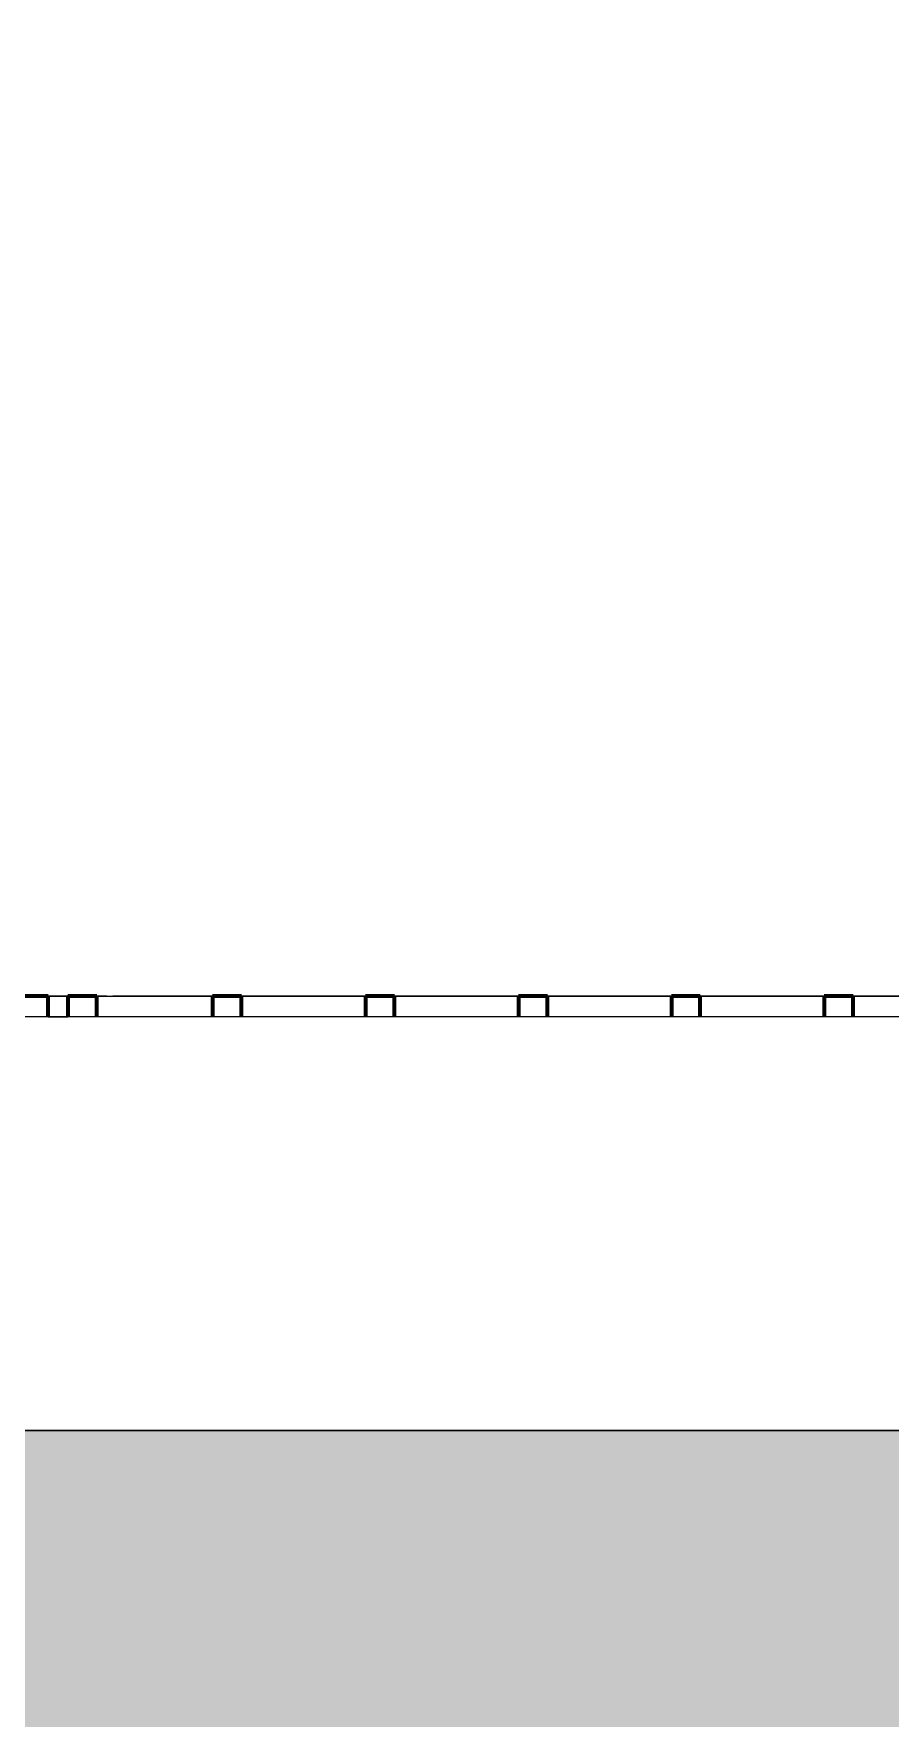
# Model space of a CAD drawing. Header units: millimetres. Extents: x -4391136 to -1798569, y -886572 to -291056.
# Drawn here: x -2112566.2 to -2112358.9, y -394760 to -394352.7 of the extents above; entities that cross this region are included whole.
import ezdxf

# ---------------------------------------------------------------- set-up
doc = ezdxf.new("R2010")
doc.units = ezdxf.units.MM
doc.set_wipeout_variables(frame=1)
for name, color, linetype in [('000 - CONCRETE_COL_CUT_COLOR_1', 7, 'Continuous'), ('000 - CONCRETE_COL_CUT_COLOR_5', 7, 'Continuous'), ('000 - CONCRETE_COL_HATCH_', 7, 'Continuous'), ('000 - CONCRETE_COL_WIPEOUT_', 7, 'Continuous'), ('000 - CONCRETE_WALL_MAIN_COLOR_1', 7, 'Continuous')]:
    doc.layers.add(name, color=color, linetype=linetype)

# ---------------------------------------------------------------- blocks, each defined once
blk = doc.blocks.new('DPA_GM-Manhole Cover Type 2 - 800x800-V114-ENTRANCE 2 - ENLARGE ELEVATION 2')
at = {"layer": '000 - CONCRETE_WALL_MAIN_COLOR_1', "color": 7}
for p, q in [((-495047.09, 101240), (-495051.88, 101240)), ((-495051.88, 101240), (-495047.09, 101240))]:
    blk.add_line(p, q, dxfattribs=at)
blk = doc.blocks.new('DPA_Drainage Gutter_Landscape PP17_REV B - DPA_Drainage Gutter_Landscape PP17_REV B-36085769-ENTRANCE 2 - ENLARGE ELEVATION 2')
at = {"layer": '000 - CONCRETE_WALL_MAIN_COLOR_1', "color": 7}
for p, q in [((-495041.05, 101245), (-495528.95, 101245)), ((-495528.95, 101245), (-495037.67, 101245)), ((-495075.89, 101245), (-495047.89, 101245)), ((-495046.41, 101245), (-495074.41, 101245)), ((-495074.35, 101245), (-495046.35, 101245)), ((-495044.87, 101245), (-495072.87, 101245)), ((-495047.89, 101245), (-495046.41, 101245)), ((-495046.35, 101245), (-495044.87, 101245)), ((-495037.67, 101245), (-495041.05, 101245)), ((-494441.29, 101245), (-495036.26, 101245)), ((-495036.26, 101245), (-495032.89, 101245)), ((-495032.89, 101245), (-494437.91, 101245)), ((-495027.63, 101245), (-495029.11, 101245)), ((-495029.11, 101245), (-495001.11, 101245)), ((-494999.63, 101245), (-495027.63, 101245)), ((-495026.09, 101245), (-495027.57, 101245)), ((-495027.57, 101245), (-494999.57, 101245)), ((-494998.09, 101245), (-495026.09, 101245)), ((-495001.11, 101245), (-494999.63, 101245)), ((-494999.57, 101245), (-494998.09, 101245)), ((-494992.63, 101245), (-494994.11, 101245)), ((-494994.11, 101245), (-494964.11, 101245)), ((-494962.63, 101245), (-494992.63, 101245)), ((-494991.09, 101245), (-494992.57, 101245)), ((-494962.57, 101245), (-494992.57, 101245)), ((-494961.09, 101245), (-494991.09, 101245)), ((-494964.11, 101245), (-494962.63, 101245)), ((-494961.09, 101245), (-494962.57, 101245)), ((-494955.63, 101245), (-494957.11, 101245)), ((-494957.11, 101245), (-494927.11, 101245)), ((-494925.63, 101245), (-494955.63, 101245)), ((-494954.09, 101245), (-494955.57, 101245)), ((-494955.57, 101245), (-494925.57, 101245)), ((-494954.09, 101245), (-494924.09, 101245)), ((-494927.11, 101245), (-494925.63, 101245)), ((-494924.09, 101245), (-494925.57, 101245)), ((-494918.63, 101245), (-494920.11, 101245)), ((-494920.11, 101245), (-494890.11, 101245)), ((-494888.63, 101245), (-494918.63, 101245)), ((-494917.09, 101245), (-494918.57, 101245)), ((-494888.57, 101245), (-494918.57, 101245)), ((-494887.09, 101245), (-494917.09, 101245)), ((-494890.11, 101245), (-494888.63, 101245)), ((-494887.09, 101245), (-494888.57, 101245)), ((-494881.63, 101245), (-494883.11, 101245)), ((-494883.11, 101245), (-494853.11, 101245)), ((-494851.63, 101245), (-494881.63, 101245)), ((-494880.1, 101245), (-494881.57, 101245)), ((-494881.57, 101245), (-494851.57, 101245)), ((-494880.1, 101245), (-494850.1, 101245)), ((-494853.11, 101245), (-494851.63, 101245)), ((-494850.1, 101245), (-494851.57, 101245))]:
    blk.add_line(p, q, dxfattribs=at)
blk = doc.blocks.new('DPA_Drainage Gutter_Landscape PP17_REV B - DPA_Drainage Gutter_Landscape PP17_REV B-V127-ENTRANCE 2 - ENLARGE ELEVATION 2')
at = {"layer": '000 - CONCRETE_WALL_MAIN_COLOR_1', "color": 7, "lineweight": 70}
for p, q in [((-495051.88, 101245), (-495058.88, 101245)), ((-495051.88, 101240), (-495051.88, 101245)), ((-495040.09, 101245), (-495047.09, 101245)), ((-495047.09, 101245), (-495047.09, 101240)), ((-495040.09, 101240), (-495040.09, 101245)), ((-495005.09, 101245), (-495012.09, 101245)), ((-495012.09, 101245), (-495012.09, 101240)), ((-495005.09, 101240), (-495005.09, 101245)), ((-494968.09, 101245), (-494975.09, 101245)), ((-494975.09, 101245), (-494975.09, 101240)), ((-494968.09, 101240), (-494968.09, 101245)), ((-494931.09, 101245), (-494938.09, 101245)), ((-494938.09, 101245), (-494938.09, 101240)), ((-494931.09, 101240), (-494931.09, 101245)), ((-494894.09, 101245), (-494901.09, 101245)), ((-494901.09, 101245), (-494901.09, 101240)), ((-494894.09, 101240), (-494894.09, 101245)), ((-494857.09, 101245), (-494864.09, 101245)), ((-494864.09, 101245), (-494864.09, 101240)), ((-494857.09, 101240), (-494857.09, 101245))]:
    blk.add_line(p, q, dxfattribs=at)
at = {"layer": '000 - CONCRETE_WALL_MAIN_COLOR_1', "color": 7}
for p, q in [((-495040.09, 101245), (-495012.09, 101245)), ((-495040.09, 101245), (-495012.09, 101245)), ((-495040.09, 101240), (-495040.09, 101245)), ((-495040.09, 101240), (-495040.09, 101245)), ((-495012.09, 101245), (-495012.09, 101240)), ((-495012.09, 101245), (-495012.09, 101240)), ((-495005.09, 101245), (-494975.09, 101245)), ((-495005.09, 101245), (-494975.09, 101245)), ((-495005.09, 101240), (-495005.09, 101245)), ((-495005.09, 101245), (-495005.09, 101240)), ((-494975.09, 101245), (-494975.09, 101240)), ((-494975.09, 101245), (-494975.09, 101240)), ((-494968.09, 101245), (-494938.09, 101245)), ((-494938.09, 101245), (-494968.09, 101245)), ((-494968.09, 101245), (-494968.09, 101240)), ((-494968.09, 101240), (-494968.09, 101245)), ((-494938.09, 101245), (-494938.09, 101240)), ((-494938.09, 101245), (-494938.09, 101240)), ((-494931.09, 101245), (-494901.09, 101245)), ((-494931.09, 101245), (-494901.09, 101245)), ((-494931.09, 101240), (-494931.09, 101245)), ((-494931.09, 101245), (-494931.09, 101240)), ((-494901.09, 101245), (-494901.09, 101240)), ((-494901.09, 101245), (-494901.09, 101240)), ((-494894.09, 101245), (-494864.09, 101245)), ((-494864.09, 101245), (-494894.09, 101245)), ((-494894.09, 101245), (-494894.09, 101240)), ((-494894.09, 101240), (-494894.09, 101245)), ((-494864.09, 101245), (-494864.09, 101240)), ((-494864.09, 101245), (-494864.09, 101240)), ((-494857.09, 101245), (-494827.09, 101245)), ((-494857.09, 101245), (-494827.09, 101245)), ((-494857.09, 101240), (-494857.09, 101245)), ((-494857.09, 101245), (-494857.09, 101240)), ((-495012.09, 101240), (-495040.09, 101240)), ((-494975.09, 101240), (-495005.09, 101240)), ((-494938.09, 101240), (-494968.09, 101240)), ((-494901.09, 101240), (-494931.09, 101240)), ((-494864.09, 101240), (-494894.09, 101240)), ((-494827.09, 101240), (-494857.09, 101240))]:
    blk.add_line(p, q, dxfattribs=at)
blk = doc.blocks.new('*U1434')
at = {"layer": '000 - CONCRETE_COL_HATCH_'}
h = blk.add_hatch(dxfattribs=at)
h.set_pattern_fill('AR-CONC', scale=0.04)
h.set_pattern_definition([(50, (-342476.865, -850394.2085), (7.28738676, -0.63756342), [0.762, -8.382]), (355, (-342476.865, -850394.2085), (-1.40973686, 7.64227381), [0.6096, -6.705623367]), (100.4514447, (-342476.258, -850394.2616), (5.877649884, 7.004710076), [0.64760035, -7.123609784]), (46.1842, (-342476.865, -850392.1765), (10.84316164, -1.68169312), [1.143, -12.573]), (96.6355576, (-342475.962, -850392.317), (9.49616536, 9.89704498), [0.97140093, -10.68542433]), (351.1841512, (-342476.865, -850392.176), (9.49616536, 9.89704498), [0.91439868, -10.05838928]), (21, (-342475.849, -850392.6845), (6.06457565, -4.090607927), [0.762, -8.382]), (326, (-342475.849, -850392.6845), (2.472081134, 7.367518645), [0.6096, -6.7056]), (71.451445, (-342475.344, -850393.025), (8.53665677, 3.276910755), [0.64760035, -7.123597504]), (37.5, (-342476.8652, -850394.2085), (0.12354413, 3.382201555), [0, -6.62432, 0, -6.8072, 0, -6.731]), (7.5, (-342476.8652, -850394.2085), (2.6727865, 4.007222993), [0, -3.88112, 0, -6.47192, 0, -2.5654]), (327.5, (-342479.131, -850394.2085), (5.423623807, -0.22914976), [0, -2.54, 0, -7.9248, 0, -10.5156]), (317.5, (-342480.147, -850394.2085), (5.925167255, 1.017059641), [0, -3.302, 0, -5.26288, 0, -7.4676])])
h.paths.add_polyline_path([(0, 0), (0, 100), (-50, 100), (-50, 800), (-350, 800), (-350, 100), (-2946.39, 100), (-16181.84, -50), (-28356.97, -50), (-28356.97, 50), (-28356.97, -50), (-28356.97, 50), (-28504.45, 50), (-28532.45, 22), (-28543.7, -50), (-30682.04, -50), (-30682.04, 0), (-31116.3, 0), (-31116.3, -300), (-16180.42, -300), (-2944.97, -150), (-350, -150), (-350, -704.69), (-50, -704.69), (-50, -150), (868.78, -150), (868.78, 0)])
at = {"layer": '000 - CONCRETE_COL_CUT_COLOR_1', "color": 7, "lineweight": -2}
blk.add_lwpolyline([(-50, 800), (-350, 800), (-350, 100), (-2946.39, 100)], dxfattribs=at)
blk = doc.blocks.new('A$C3de08056')
at = {"layer": '000 - CONCRETE_WALL_MAIN_COLOR_1', "color": 7}
for p, q in [((-3777.96, -4950), (-6382.08, -4950)), ((-3777.96, -4950), (-6374.92, -4950)), ((-4577.85, -4950), (-4573.06, -4950)), ((-6381.52, -5050), (-3777.96, -5050)), ((-3777.96, -5050), (-6381.52, -5050)), ((-6374.35, -5050), (-3777.96, -5050)), ((-3777.96, -5050), (-6374.35, -5050)), ((-3777.96, -5050), (-6374.35, -5050))]:
    blk.add_line(p, q, dxfattribs=at)
for name in ['DPA_Drainage Gutter_Landscape PP17_REV B - DPA_Drainage Gutter_Landscape PP17_REV B-V127-ENTRANCE 2 - ENLARGE ELEVATION 2', 'DPA_Drainage Gutter_Landscape PP17_REV B - DPA_Drainage Gutter_Landscape PP17_REV B-36085769-ENTRANCE 2 - ENLARGE ELEVATION 2', 'DPA_GM-Manhole Cover Type 2 - 800x800-V114-ENTRANCE 2 - ENLARGE ELEVATION 2']:
    blk.add_blockref(name, (490474.03, -106190), dxfattribs=at)
at = {"layer": '000 - CONCRETE_COL_CUT_COLOR_5', "color": 7}
blk.add_blockref('*U1434', (-3427.96, -5150), dxfattribs=at)
blk = doc.blocks.new('W-1-PP17-ENT2_REV00_20260527-020919_ELEVATION_2_EX')
at = {"color": 7}
blk.add_blockref('A$C3de08056', (6174.92, 106190), dxfattribs=at)

msp = doc.modelspace()

# ---------------------------------------------------------------- block references
at = {"color": 7}
msp.add_blockref('W-1-PP17-ENT2_REV00_20260527-020919_ELEVATION_2_EX', (-2114159.76, -495830.45), dxfattribs=at)

doc.saveas('drawing.dxf')
